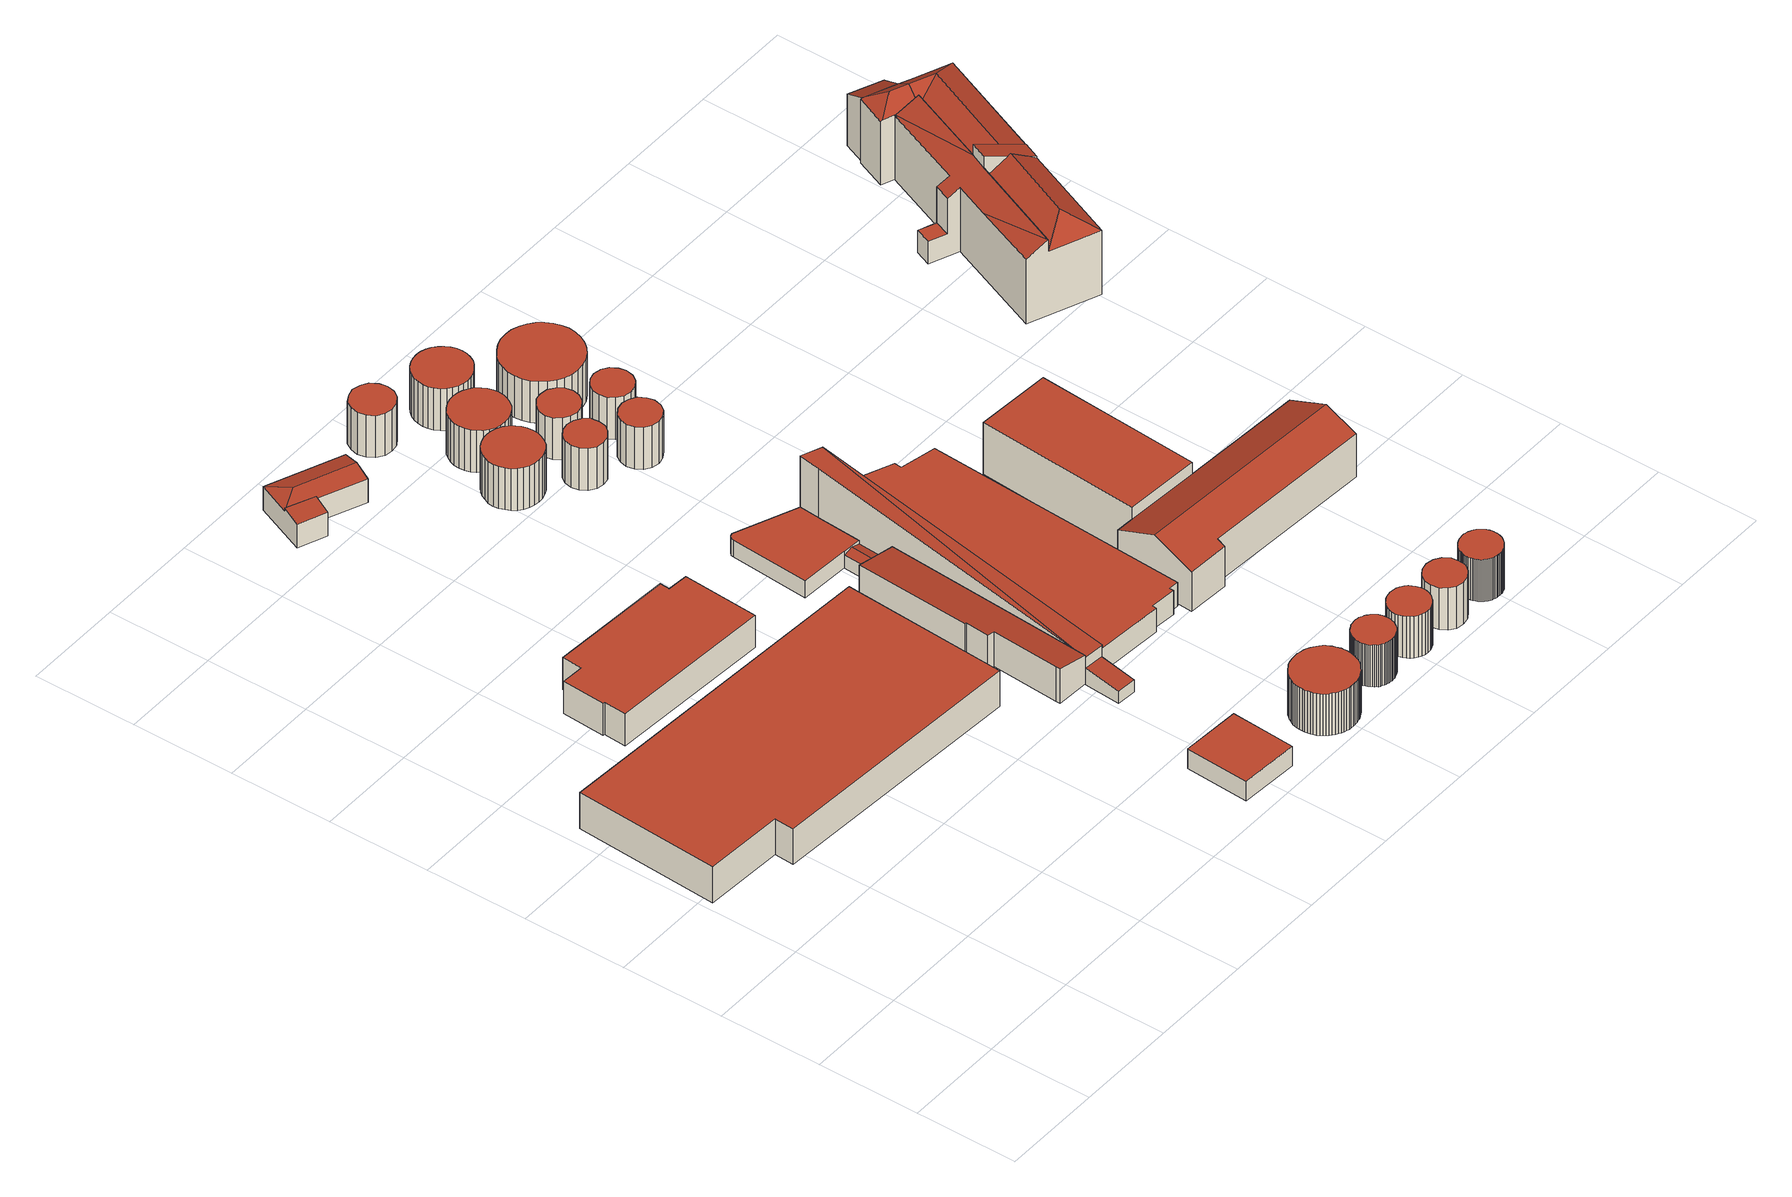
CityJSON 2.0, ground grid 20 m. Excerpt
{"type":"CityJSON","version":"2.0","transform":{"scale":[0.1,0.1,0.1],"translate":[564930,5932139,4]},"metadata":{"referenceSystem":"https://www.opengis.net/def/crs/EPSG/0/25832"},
"CityObjects":{
"building1":{"type":"Building","attributes":{"Gemeindeschluessel":"02000000","Geometrietyp2DReferenz":"3000","function":"31001_2100","roofType":"1000","measuredHeight":7.72,"storeysAboveGround":3},"geometry":[{"type":"MultiSurface","lod":"2","boundaries":[[[0,1,2,3]],[[4,5,6,7]],[[8,6,5,9,2,1]],[[4,7,10,0,3,11]],[[4,11,9,5]],[[10,7,6,8]],[[0,10,8,1]],[[11,3,2,9]]],"semantics":{"surfaces":[{"type":"WallSurface"},{"type":"RoofSurface"},{"type":"GroundSurface"}],"values":[0,0,1,2,0,0,0,0]}}]},
"building2":{"type":"Building","attributes":{"Gemeindeschluessel":"02000000","Geometrietyp2DReferenz":"3000","function":"31001_2100","roofType":"1000","measuredHeight":6.91,"storeysAboveGround":2},"geometry":[{"type":"MultiSurface","lod":"2","boundaries":[[[12,13,14,15]],[[16,17,18,19]],[[19,18,13,12]],[[20,21,22,23]],[[23,22,24,25]],[[25,24,26,27]],[[28,26,24,22,21,29,14,13,18,17]],[[30,16,19,12,15,31,20,23,25,27]],[[30,27,26,28]],[[20,31,29,21]],[[16,30,28,17]],[[31,15,14,29]]],"semantics":{"surfaces":[{"type":"WallSurface"},{"type":"RoofSurface"},{"type":"GroundSurface"}],"values":[0,0,0,0,0,0,1,2,0,0,0,0]}}]},
"building3":{"type":"Building","attributes":{"Gemeindeschluessel":"02000000","Geometrietyp2DReferenz":"3000","function":"31001_2100","roofType":"1000","measuredHeight":4.25,"storeysAboveGround":1},"geometry":[{"type":"MultiSurface","lod":"2","boundaries":[[[32,33,34,35]],[[36,37,38,39]],[[36,35,34,37]],[[37,34,33,38]],[[38,33,32,39]],[[39,32,35,36]]],"semantics":{"surfaces":[{"type":"RoofSurface"},{"type":"GroundSurface"},{"type":"WallSurface"}],"values":[0,1,2,2,2,2]}}]},
"building4":{"type":"Building","attributes":{"Gemeindeschluessel":"02000000","Geometrietyp2DReferenz":"3000","function":"31001_2100","roofType":"3100","measuredHeight":6.05,"storeysAboveGround":2},"geometry":[{"type":"MultiSurface","lod":"2","boundaries":[[[40,41,42,43]],[[44,45,46]],[[46,42,41,47]],[[48,40,43,49]],[[50,51,48,49,52,53]],[[52,49,43,42,46,45]],[[50,53,54,55,56]],[[54,53,52,45]],[[57,51,50,56]],[[48,51,57,47,41,40]],[[55,54,45,44]],[[55,44,46,47,57,56]]],"semantics":{"surfaces":[{"type":"RoofSurface"},{"type":"WallSurface"},{"type":"GroundSurface"}],"values":[0,0,1,1,2,1,1,1,1,1,0,0]}}]},
"building5":{"type":"Building","attributes":{"Gemeindeschluessel":"02000000","Geometrietyp2DReferenz":"3000","function":"31001_2100","roofType":"2100","measuredHeight":7.81,"storeysAboveGround":1},"geometry":[{"type":"MultiSurface","lod":"2","boundaries":[[[58,59,60,61]],[[61,60,62,63]],[[64,65,66,67]],[[67,66,68,69]],[[69,68,70,71]],[[71,70,72,73]],[[73,72,74,75]],[[75,74,76,77]],[[77,76,59,58]],[[65,64,78,79]],[[79,78,63,62]],[[63,78,64,67,69,71,73,75,77,58,61]],[[79,62,60,59,76,74,72,70,68,66,65]]],"semantics":{"surfaces":[{"type":"WallSurface"},{"type":"GroundSurface"},{"type":"RoofSurface"}],"values":[0,0,0,0,0,0,0,0,0,0,0,1,2]}}]},
"building6":{"type":"Building","attributes":{"Gemeindeschluessel":"02000000","Geometrietyp2DReferenz":"3000","function":"51003_1205","roofType":"1000","measuredHeight":9},"geometry":[{"type":"MultiSurface","lod":"2","boundaries":[[[80,81,82,83,84,85,86,87,88,89,90,91,92,93,94,95,96,97,98,99,100,101,102,103,104,105,106,107,108,109,110,111,112,113,114,115,116,117,118,119,120,121,122,123,124,125,126,127,128,129,130,131,132,133,134,135,136,137,138,139,140,141,142,143,144,145,146,147,148,149,150,151]],[[152,153,154,155,156,157,158,159,160,161,162,163,164,165,166,167,168,169,170,171,172,173,174,175,176,177,178,179,180,181,182,183,184,185,186,187,188,189,190,191,192,193,194,195,196,197,198,199,200,201,202,203,204,205,206,207,208,209,210,211,212,213,214,215,216,217,218,219,220,221,222,223]],[[223,222,81,80]],[[222,221,82,81]],[[221,220,83,82]],[[220,219,84,83]],[[219,218,85,84]],[[218,217,86,85]],[[217,216,87,86]],[[216,215,88,87]],[[215,214,89,88]],[[214,213,90,89]],[[213,212,91,90]],[[212,211,92,91]],[[211,210,93,92]],[[210,209,94,93]],[[209,208,95,94]],[[208,207,96,95]],[[207,206,97,96]],[[206,205,98,97]],[[205,204,99,98]],[[204,203,100,99]],[[203,202,101,100]],[[202,201,102,101]],[[201,200,103,102]],[[200,199,104,103]],[[199,198,105,104]],[[198,197,106,105]],[[197,196,107,106]],[[196,195,108,107]],[[195,194,109,108]],[[194,193,110,109]],[[193,192,111,110]],[[192,191,112,111]],[[191,190,113,112]],[[190,189,114,113]],[[189,188,115,114]],[[188,187,116,115]],[[187,186,117,116]],[[186,185,118,117]],[[185,184,119,118]],[[184,183,120,119]],[[183,182,121,120]],[[182,181,122,121]],[[181,180,123,122]],[[180,179,124,123]],[[179,178,125,124]],[[178,177,126,125]],[[177,176,127,126]],[[176,175,128,127]],[[175,174,129,128]],[[174,173,130,129]],[[173,172,131,130]],[[172,171,132,131]],[[171,170,133,132]],[[170,169,134,133]],[[169,168,135,134]],[[168,167,136,135]],[[167,166,137,136]],[[166,165,138,137]],[[165,164,139,138]],[[164,163,140,139]],[[163,162,141,140]],[[162,161,142,141]],[[161,160,143,142]],[[160,159,144,143]],[[159,158,145,144]],[[158,157,146,145]],[[157,156,147,146]],[[156,155,148,147]],[[155,154,149,148]],[[154,153,150,149]],[[153,152,151,150]],[[152,223,80,151]]],"semantics":{"surfaces":[{"type":"GroundSurface"},{"type":"RoofSurface"},{"type":"WallSurface"}],"values":[0,1,2,2,2,2,2,2,2,2,2,2,2,2,2,2,2,2,2,2,2,2,2,2,2,2,2,2,2,2,2,2,2,2,2,2,2,2,2,2,2,2,2,2,2,2,2,2,2,2,2,2,2,2,2,2,2,2,2,2,2,2,2,2,2,2,2,2,2,2,2,2,2,2]}}]},
"building7":{"type":"Building","attributes":{"Gemeindeschluessel":"02000000","Geometrietyp2DReferenz":"3000","function":"31001_2100","roofType":"1000","measuredHeight":3.58,"storeysAboveGround":1},"geometry":[{"type":"MultiSurface","lod":"2","boundaries":[[[224,225,226,227]],[[228,229,225,224]],[[230,231,232,233]],[[233,232,234,235]],[[235,234,236,237]],[[237,236,238,239]],[[239,238,240,241]],[[242,243,244,245]],[[246,247,248,230,233,235,237,239,241,242,245]],[[249,226,225,229,250]],[[246,245,244,250,229,228]],[[247,246,228,224,227]],[[248,247,227,226,249,251]],[[231,230,248,251]],[[243,242,241,240]],[[243,240,238,236,234,232,231,251,249,250,244]]],"semantics":{"surfaces":[{"type":"RoofSurface"},{"type":"WallSurface"},{"type":"GroundSurface"}],"values":[0,0,1,1,1,1,1,1,2,1,1,1,1,1,1,0]}}]},
"building8":{"type":"Building","attributes":{"Gemeindeschluessel":"02000000","Geometrietyp2DReferenz":"3000","function":"51003_1205","roofType":"1000","measuredHeight":9},"geometry":[{"type":"MultiSurface","lod":"2","boundaries":[[[252,253,254,255,256,257,258,259,260,261,262,263,264,265,266,267,268,269,270,271,272,273,274,275,276,277,278,279,280,281,282,283]],[[284,285,286,287,288,289,290,291,292,293,294,295,296,297,298,299,300,301,302,303,304,305,306,307,308,309,310,311,312,313,314,315]],[[315,314,253,252]],[[314,313,254,253]],[[313,312,255,254]],[[312,311,256,255]],[[311,310,257,256]],[[310,309,258,257]],[[309,308,259,258]],[[308,307,260,259]],[[307,306,261,260]],[[306,305,262,261]],[[305,304,263,262]],[[304,303,264,263]],[[303,302,265,264]],[[302,301,266,265]],[[301,300,267,266]],[[300,299,268,267]],[[299,298,269,268]],[[298,297,270,269]],[[297,296,271,270]],[[296,295,272,271]],[[295,294,273,272]],[[294,293,274,273]],[[293,292,275,274]],[[292,291,276,275]],[[291,290,277,276]],[[290,289,278,277]],[[289,288,279,278]],[[288,287,280,279]],[[287,286,281,280]],[[286,285,282,281]],[[285,284,283,282]],[[284,315,252,283]]],"semantics":{"surfaces":[{"type":"GroundSurface"},{"type":"RoofSurface"},{"type":"WallSurface"}],"values":[0,1,2,2,2,2,2,2,2,2,2,2,2,2,2,2,2,2,2,2,2,2,2,2,2,2,2,2,2,2,2,2,2,2]}}]},
"building9":{"type":"Building","attributes":{"Gemeindeschluessel":"02000000","Geometrietyp2DReferenz":"3000","function":"51003_1205","roofType":"1000","measuredHeight":9},"geometry":[{"type":"MultiSurface","lod":"2","boundaries":[[[316,317,318,319,320,321,322,323,324,325,326,327,328,329,330,331]],[[332,333,334,335,336,337,338,339,340,341,342,343,344,345,346,347]],[[347,346,317,316]],[[346,345,318,317]],[[345,344,319,318]],[[344,343,320,319]],[[343,342,321,320]],[[342,341,322,321]],[[341,340,323,322]],[[340,339,324,323]],[[339,338,325,324]],[[338,337,326,325]],[[337,336,327,326]],[[336,335,328,327]],[[335,334,329,328]],[[334,333,330,329]],[[333,332,331,330]],[[332,347,316,331]]],"semantics":{"surfaces":[{"type":"GroundSurface"},{"type":"RoofSurface"},{"type":"WallSurface"}],"values":[0,1,2,2,2,2,2,2,2,2,2,2,2,2,2,2,2,2]}}]},
"building10":{"type":"Building","attributes":{"Gemeindeschluessel":"02000000","Geometrietyp2DReferenz":"3000","function":"31001_2100","roofType":"1000","measuredHeight":14.63,"storeysAboveGround":4},"geometry":[{"type":"MultiSurface","lod":"2","boundaries":[[[348,349,350,351]],[[352,353,354,355,356,357,358,359]],[[356,355,360,361]],[[362,363,364,365,366,367,368,369,370,371]],[[372,348,351,373]],[[374,358,357,375]],[[370,355,354,371]],[[349,352,359,350]],[[245,361,360,242]],[[376,369,368,377]],[[377,368,367,378]],[[378,367,366,379]],[[379,366,365,380]],[[380,365,364,381]],[[381,364,363,382]],[[382,363,362,383]],[[384,372,373,374,375,245,242,376,377,378,379,380,381,382,383]],[[245,375,357,356,361]],[[376,242,360,355,370,369]],[[384,383,362,371,354,353]],[[372,384,353,352,349,348]],[[374,373,351,350,359,358]]],"semantics":{"surfaces":[{"type":"RoofSurface"},{"type":"WallSurface"},{"type":"GroundSurface"}],"values":[0,0,0,0,1,1,1,1,1,1,1,1,1,1,1,1,2,1,1,1,1,1]}}]},
"building11":{"type":"Building","attributes":{"Gemeindeschluessel":"02000000","Geometrietyp2DReferenz":"3000","function":"51003_1205","roofType":"1000","measuredHeight":9},"geometry":[{"type":"MultiSurface","lod":"2","boundaries":[[[385,386,387,388,389,390,391,392,393,394,395,396,397,398,399,400,401,402,403,404,405,406,407,408,409,410,411,412,413,414,415,416,417,418,419,420,421,422,423,424,425,426,427,428,429,430,431,432,433,434,435,436,437,438,439,440,441,442,443,444,445,446,447,448,449,450,451,452,453,454,455,456]],[[457,458,459,460,461,462,463,464,465,466,467,468,469,470,471,472,473,474,475,476,477,478,479,480,481,482,483,484,485,486,487,488,489,490,491,492,493,494,495,496,497,498,499,500,501,502,503,504,505,506,507,508,509,510,511,512,513,514,515,516,517,518,519,520,521,522,523,524,525,526,527,528]],[[528,527,386,385]],[[527,526,387,386]],[[526,525,388,387]],[[525,524,389,388]],[[524,523,390,389]],[[523,522,391,390]],[[522,521,392,391]],[[521,520,393,392]],[[520,519,394,393]],[[519,518,395,394]],[[518,517,396,395]],[[517,516,397,396]],[[516,515,398,397]],[[515,514,399,398]],[[514,513,400,399]],[[513,512,401,400]],[[512,511,402,401]],[[511,510,403,402]],[[510,509,404,403]],[[509,508,405,404]],[[508,507,406,405]],[[507,506,407,406]],[[506,505,408,407]],[[505,504,409,408]],[[504,503,410,409]],[[503,502,411,410]],[[502,501,412,411]],[[501,500,413,412]],[[500,499,414,413]],[[499,498,415,414]],[[498,497,416,415]],[[497,496,417,416]],[[496,495,418,417]],[[495,494,419,418]],[[494,493,420,419]],[[493,492,421,420]],[[492,491,422,421]],[[491,490,423,422]],[[490,489,424,423]],[[489,488,425,424]],[[488,487,426,425]],[[487,486,427,426]],[[486,485,428,427]],[[485,484,429,428]],[[484,483,430,429]],[[483,482,431,430]],[[482,481,432,431]],[[481,480,433,432]],[[480,479,434,433]],[[479,478,435,434]],[[478,477,436,435]],[[477,476,437,436]],[[476,475,438,437]],[[475,474,439,438]],[[474,473,440,439]],[[473,472,441,440]],[[472,471,442,441]],[[471,470,443,442]],[[470,469,444,443]],[[469,468,445,444]],[[468,467,446,445]],[[467,466,447,446]],[[466,465,448,447]],[[465,464,449,448]],[[464,463,450,449]],[[463,462,451,450]],[[462,461,452,451]],[[461,460,453,452]],[[460,459,454,453]],[[459,458,455,454]],[[458,457,456,455]],[[457,528,385,456]]],"semantics":{"surfaces":[{"type":"GroundSurface"},{"type":"RoofSurface"},{"type":"WallSurface"}],"values":[0,1,2,2,2,2,2,2,2,2,2,2,2,2,2,2,2,2,2,2,2,2,2,2,2,2,2,2,2,2,2,2,2,2,2,2,2,2,2,2,2,2,2,2,2,2,2,2,2,2,2,2,2,2,2,2,2,2,2,2,2,2,2,2,2,2,2,2,2,2,2,2,2,2]}}]},
"building12":{"type":"Building","attributes":{"Gemeindeschluessel":"02000000","Geometrietyp2DReferenz":"3000","function":"51003_1205","roofType":"1000","measuredHeight":9},"geometry":[{"type":"MultiSurface","lod":"2","boundaries":[[[529,530,531,532,533,534,535,536,537,538,539,540,541,542,543,544,545,546,547,548,549,550,551,552,553,554,555,556,557,558,559,560]],[[561,562,563,564,565,566,567,568,569,570,571,572,573,574,575,576,577,578,579,580,581,582,583,584,585,586,587,588,589,590,591,592]],[[592,591,530,529]],[[591,590,531,530]],[[590,589,532,531]],[[589,588,533,532]],[[588,587,534,533]],[[587,586,535,534]],[[586,585,536,535]],[[585,584,537,536]],[[584,583,538,537]],[[583,582,539,538]],[[582,581,540,539]],[[581,580,541,540]],[[580,579,542,541]],[[579,578,543,542]],[[578,577,544,543]],[[577,576,545,544]],[[576,575,546,545]],[[575,574,547,546]],[[574,573,548,547]],[[573,572,549,548]],[[572,571,550,549]],[[571,570,551,550]],[[570,569,552,551]],[[569,568,553,552]],[[568,567,554,553]],[[567,566,555,554]],[[566,565,556,555]],[[565,564,557,556]],[[564,563,558,557]],[[563,562,559,558]],[[562,561,560,559]],[[561,592,529,560]]],"semantics":{"surfaces":[{"type":"GroundSurface"},{"type":"RoofSurface"},{"type":"WallSurface"}],"values":[0,1,2,2,2,2,2,2,2,2,2,2,2,2,2,2,2,2,2,2,2,2,2,2,2,2,2,2,2,2,2,2,2,2]}}]},
"building13":{"type":"Building","attributes":{"Gemeindeschluessel":"02000000","Geometrietyp2DReferenz":"3000","function":"51003_1205","roofType":"1000","measuredHeight":9},"geometry":[{"type":"MultiSurface","lod":"2","boundaries":[[[593,594,595,596,597,598,599,600,601,602,603,604,605,606,607,608]],[[609,610,611,612,613,614,615,616,617,618,619,620,621,622,623,624]],[[624,623,594,593]],[[623,622,595,594]],[[622,621,596,595]],[[621,620,597,596]],[[620,619,598,597]],[[619,618,599,598]],[[618,617,600,599]],[[617,616,601,600]],[[616,615,602,601]],[[615,614,603,602]],[[614,613,604,603]],[[613,612,605,604]],[[612,611,606,605]],[[611,610,607,606]],[[610,609,608,607]],[[609,624,593,608]]],"semantics":{"surfaces":[{"type":"GroundSurface"},{"type":"RoofSurface"},{"type":"WallSurface"}],"values":[0,1,2,2,2,2,2,2,2,2,2,2,2,2,2,2,2,2]}}]},
"building14":{"type":"Building","attributes":{"Gemeindeschluessel":"02000000","Geometrietyp2DReferenz":"3000","function":"51003_1205","roofType":"1000","measuredHeight":9},"geometry":[{"type":"MultiSurface","lod":"2","boundaries":[[[625,626,627,628,629,630,631,632,633,634,635,636,637,638,639,640]],[[641,642,643,644,645,646,647,648,649,650,651,652,653,654,655,656]],[[656,655,626,625]],[[655,654,627,626]],[[654,653,628,627]],[[653,652,629,628]],[[652,651,630,629]],[[651,650,631,630]],[[650,649,632,631]],[[649,648,633,632]],[[648,647,634,633]],[[647,646,635,634]],[[646,645,636,635]],[[645,644,637,636]],[[644,643,638,637]],[[643,642,639,638]],[[642,641,640,639]],[[641,656,625,640]]],"semantics":{"surfaces":[{"type":"GroundSurface"},{"type":"RoofSurface"},{"type":"WallSurface"}],"values":[0,1,2,2,2,2,2,2,2,2,2,2,2,2,2,2,2,2]}}]},
"building15":{"type":"Building","attributes":{"Gemeindeschluessel":"02000000","Geometrietyp2DReferenz":"3000","function":"51003_1205","roofType":"1000","measuredHeight":9},"geometry":[{"type":"MultiSurface","lod":"2","boundaries":[[[657,658,659,660,661,662,663,664,665,666,667,668,669,670,671,672,673,674,675,676,677,678,679,680,681,682,683,684,685,686,687,688]],[[689,690,691,692,693,694,695,696,697,698,699,700,701,702,703,704,705,706,707,708,709,710,711,712,713,714,715,716,717,718,719,720]],[[720,719,658,657]],[[719,718,659,658]],[[718,717,660,659]],[[717,716,661,660]],[[716,715,662,661]],[[715,714,663,662]],[[714,713,664,663]],[[713,712,665,664]],[[712,711,666,665]],[[711,710,667,666]],[[710,709,668,667]],[[709,708,669,668]],[[708,707,670,669]],[[707,706,671,670]],[[706,705,672,671]],[[705,704,673,672]],[[704,703,674,673]],[[703,702,675,674]],[[702,701,676,675]],[[701,700,677,676]],[[700,699,678,677]],[[699,698,679,678]],[[698,697,680,679]],[[697,696,681,680]],[[696,695,682,681]],[[695,694,683,682]],[[694,693,684,683]],[[693,692,685,684]],[[692,691,686,685]],[[691,690,687,686]],[[690,689,688,687]],[[689,720,657,688]]],"semantics":{"surfaces":[{"type":"GroundSurface"},{"type":"RoofSurface"},{"type":"WallSurface"}],"values":[0,1,2,2,2,2,2,2,2,2,2,2,2,2,2,2,2,2,2,2,2,2,2,2,2,2,2,2,2,2,2,2,2,2]}}]},
"building16":{"type":"Building","attributes":{"Gemeindeschluessel":"02000000","Geometrietyp2DReferenz":"3000","function":"51003_1205","roofType":"1000","measuredHeight":9},"geometry":[{"type":"MultiSurface","lod":"2","boundaries":[[[721,722,723,724,725,726,727,728,729,730,731,732,733,734,735,736]],[[737,738,739,740,741,742,743,744,745,746,747,748,749,750,751,752]],[[752,751,722,721]],[[751,750,723,722]],[[750,749,724,723]],[[749,748,725,724]],[[748,747,726,725]],[[747,746,727,726]],[[746,745,728,727]],[[745,744,729,728]],[[744,743,730,729]],[[743,742,731,730]],[[742,741,732,731]],[[741,740,733,732]],[[740,739,734,733]],[[739,738,735,734]],[[738,737,736,735]],[[737,752,721,736]]],"semantics":{"surfaces":[{"type":"GroundSurface"},{"type":"RoofSurface"},{"type":"WallSurface"}],"values":[0,1,2,2,2,2,2,2,2,2,2,2,2,2,2,2,2,2]}}]},
"building17":{"type":"Building","attributes":{"Gemeindeschluessel":"02000000","Geometrietyp2DReferenz":"3000","function":"51003_1205","roofType":"1000","measuredHeight":9},"geometry":[{"type":"MultiSurface","lod":"2","boundaries":[[[753,754,755,756,757,758,759,760,761,762,763,764,765,766,767,768,769,770,771,772,773,774,775,776,777,778,779,780,781,782,783,784,785,786,787,788]],[[789,790,791,792,793,794,795,796,797,798,799,800,801,802,803,804,805,806,807,808,809,810,811,812,813,814,815,816,817,818,819,820,821,822,823,824]],[[824,823,754,753]],[[823,822,755,754]],[[822,821,756,755]],[[821,820,757,756]],[[820,819,758,757]],[[819,818,759,758]],[[818,817,760,759]],[[817,816,761,760]],[[816,815,762,761]],[[815,814,763,762]],[[814,813,764,763]],[[813,812,765,764]],[[812,811,766,765]],[[811,810,767,766]],[[810,809,768,767]],[[809,808,769,768]],[[808,807,770,769]],[[807,806,771,770]],[[806,805,772,771]],[[805,804,773,772]],[[804,803,774,773]],[[803,802,775,774]],[[802,801,776,775]],[[801,800,777,776]],[[800,799,778,777]],[[799,798,779,778]],[[798,797,780,779]],[[797,796,781,780]],[[796,795,782,781]],[[795,794,783,782]],[[794,793,784,783]],[[793,792,785,784]],[[792,791,786,785]],[[791,790,787,786]],[[790,789,788,787]],[[789,824,753,788]]],"semantics":{"surfaces":[{"type":"GroundSurface"},{"type":"RoofSurface"},{"type":"WallSurface"}],"values":[0,1,2,2,2,2,2,2,2,2,2,2,2,2,2,2,2,2,2,2,2,2,2,2,2,2,2,2,2,2,2,2,2,2,2,2,2,2]}}]},
"building18":{"type":"Building","attributes":{"Gemeindeschluessel":"02000000","Geometrietyp2DReferenz":"3000","function":"51003_1205","roofType":"1000","measuredHeight":9},"geometry":[{"type":"MultiSurface","lod":"2","boundaries":[[[825,826,827,828,829,830,831,832,833,834,835,836,837,838,839,840]],[[841,842,843,844,845,846,847,848,849,850,851,852,853,854,855,856]],[[856,855,826,825]],[[855,854,827,826]],[[854,853,828,827]],[[853,852,829,828]],[[852,851,830,829]],[[851,850,831,830]],[[850,849,832,831]],[[849,848,833,832]],[[848,847,834,833]],[[847,846,835,834]],[[846,845,836,835]],[[845,844,837,836]],[[844,843,838,837]],[[843,842,839,838]],[[842,841,840,839]],[[841,856,825,840]]],"semantics":{"surfaces":[{"type":"GroundSurface"},{"type":"RoofSurface"},{"type":"WallSurface"}],"values":[0,1,2,2,2,2,2,2,2,2,2,2,2,2,2,2,2,2]}}]},
"building19":{"type":"Building","attributes":{"Gemeindeschluessel":"02000000","Geometrietyp2DReferenz":"3000","function":"51003_1205","roofType":"1000","measuredHeight":9},"geometry":[{"type":"MultiSurface","lod":"2","boundaries":[[[857,858,859,860,861,862,863,864,865,866,867,868,869,870,871,872,873,874,875,876,877,878,879,880,881,882,883,884,885,886,887,888]],[[889,890,891,892,893,894,895,896,897,898,899,900,901,902,903,904,905,906,907,908,909,910,911,912,913,914,915,916,917,918,919,920]],[[920,919,858,857]],[[919,918,859,858]],[[918,917,860,859]],[[917,916,861,860]],[[916,915,862,861]],[[915,914,863,862]],[[914,913,864,863]],[[913,912,865,864]],[[912,911,866,865]],[[911,910,867,866]],[[910,909,868,867]],[[909,908,869,868]],[[908,907,870,869]],[[907,906,871,870]],[[906,905,872,871]],[[905,904,873,872]],[[904,903,874,873]],[[903,902,875,874]],[[902,901,876,875]],[[901,900,877,876]],[[900,899,878,877]],[[899,898,879,878]],[[898,897,880,879]],[[897,896,881,880]],[[896,895,882,881]],[[895,894,883,882]],[[894,893,884,883]],[[893,892,885,884]],[[892,891,886,885]],[[891,890,887,886]],[[890,889,888,887]],[[889,920,857,888]]],"semantics":{"surfaces":[{"type":"GroundSurface"},{"type":"RoofSurface"},{"type":"WallSurface"}],"values":[0,1,2,2,2,2,2,2,2,2,2,2,2,2,2,2,2,2,2,2,2,2,2,2,2,2,2,2,2,2,2,2,2,2]}}]},
"building20":{"type":"Building","attributes":{"Gemeindeschluessel":"02000000","Geometrietyp2DReferenz":"3000","function":"51003_1205","roofType":"1000","measuredHeight":9},"geometry":[{"type":"MultiSurface","lod":"2","boundaries":[[[921,922,923,924,925,926,927,928,929,930,931,932,933,934,935,936]],[[937,938,939,940,941,942,943,944,945,946,947,948,949,950,951,952]],[[952,951,922,921]],[[951,950,923,922]],[[950,949,924,923]],[[949,948,925,924]],[[948,947,926,925]],[[947,946,927,926]],[[946,945,928,927]],[[945,944,929,928]],[[944,943,930,929]],[[943,942,931,930]],[[942,941,932,931]],[[941,940,933,932]],[[940,939,934,933]],[[939,938,935,934]],[[938,937,936,935]],[[937,952,921,936]]],"semantics":{"surfaces":[{"type":"GroundSurface"},{"type":"RoofSurface"},{"type":"WallSurface"}],"values":[0,1,2,2,2,2,2,2,2,2,2,2,2,2,2,2,2,2]}}]},
"building21":{"type":"Building","attributes":{"Gemeindeschluessel":"02000000","Geometrietyp2DReferenz":"3000","function":"51003_1205","roofType":"1000","measuredHeight":9},"geometry":[{"type":"MultiSurface","lod":"2","boundaries":[[[953,954,955,956,957,958,959,960,961,962,963,964,965,966,967,968,969,970,971,972,973,974,975,976,977,978,979,980,981,982,983,984,985,986,987,988,989,990,991,992,993,994,995,996,997,998,999,1000,1001,1002,1003,1004,1005,1006,1007,1008,1009,1010,1011,1012,1013,1014,1015,1016,1017,1018,1019,1020,1021,1022,1023,1024]],[[1025,1026,1027,1028,1029,1030,1031,1032,1033,1034,1035,1036,1037,1038,1039,1040,1041,1042,1043,1044,1045,1046,1047,1048,1049,1050,1051,1052,1053,1054,1055,1056,1057,1058,1059,1060,1061,1062,1063,1064,1065,1066,1067,1068,1069,1070,1071,1072,1073,1074,1075,1076,1077,1078,1079,1080,1081,1082,1083,1084,1085,1086,1087,1088,1089,1090,1091,1092,1093,1094,1095,1096]],[[1096,1095,954,953]],[[1095,1094,955,954]],[[1094,1093,956,955]],[[1093,1092,957,956]],[[1092,1091,958,957]],[[1091,1090,959,958]],[[1090,1089,960,959]],[[1089,1088,961,960]],[[1088,1087,962,961]],[[1087,1086,963,962]],[[1086,1085,964,963]],[[1085,1084,965,964]],[[1084,1083,966,965]],[[1083,1082,967,966]],[[1082,1081,968,967]],[[1081,1080,969,968]],[[1080,1079,970,969]],[[1079,1078,971,970]],[[1078,1077,972,971]],[[1077,1076,973,972]],[[1076,1075,974,973]],[[1075,1074,975,974]],[[1074,1073,976,975]],[[1073,1072,977,976]],[[1072,1071,978,977]],[[1071,1070,979,978]],[[1070,1069,980,979]],[[1069,1068,981,980]],[[1068,1067,982,981]],[[1067,1066,983,982]],[[1066,1065,984,983]],[[1065,1064,985,984]],[[1064,1063,986,985]],[[1063,1062,987,986]],[[1062,1061,988,987]],[[1061,1060,989,988]],[[1060,1059,990,989]],[[1059,1058,991,990]],[[1058,1057,992,991]],[[1057,1056,993,992]],[[1056,1055,994,993]],[[1055,1054,995,994]],[[1054,1053,996,995]],[[1053,1052,997,996]],[[1052,1051,998,997]],[[1051,1050,999,998]],[[1050,1049,1000,999]],[[1049,1048,1001,1000]],[[1048,1047,1002,1001]],[[1047,1046,1003,1002]],[[1046,1045,1004,1003]],[[1045,1044,1005,1004]],[[1044,1043,1006,1005]],[[1043,1042,1007,1006]],[[1042,1041,1008,1007]],[[1041,1040,1009,1008]],[[1040,1039,1010,1009]],[[1039,1038,1011,1010]],[[1038,1037,1012,1011]],[[1037,1036,1013,1012]],[[1036,1035,1014,1013]],[[1035,1034,1015,1014]],[[1034,1033,1016,1015]],[[1033,1032,1017,1016]],[[1032,1031,1018,1017]],[[1031,1030,1019,1018]],[[1030,1029,1020,1019]],[[1029,1028,1021,1020]],[[1028,1027,1022,1021]],[[1027,1026,1023,1022]],[[1026,1025,1024,1023]],[[1025,1096,953,1024]]],"semantics":{"surfaces":[{"type":"GroundSurface"},{"type":"RoofSurface"},{"type":"WallSurface"}],"values":[0,1,2,2,2,2,2,2,2,2,2,2,2,2,2,2,2,2,2,2,2,2,2,2,2,2,2,2,2,2,2,2,2,2,2,2,2,2,2,2,2,2,2,2,2,2,2,2,2,2,2,2,2,2,2,2,2,2,2,2,2,2,2,2,2,2,2,2,2,2,2,2,2,2]}}]},
"building22":{"type":"Building","attributes":{"Gemeindeschluessel":"02000000","Geometrietyp2DReferenz":"3000","function":"31001_2100","roofType":"3100","measuredHeight":12.11,"storeysAboveGround":3},"geometry":[{"type":"MultiSurface","lod":"2","boundaries":[[[1097,1098,1099,1100]],[[1101,1102,1103,1104]],[[1105,1100,1099,1106]],[[1106,1099,1098,1107]],[[1108,1097,1100,1109]],[[1103,1102,1110,1111,1112,1113]],[[1108,1109,1114,1112,1111,1115]],[[1116,1101,1104,1117,1118,1105,1106,1107,1119,1120]],[[1118,1117,1113,1112,1114]],[[1101,1116,1110,1102]],[[1120,1119,1108,1115]],[[1116,1120,1115,1111,1110]],[[1105,1118,1114,1109,1100]],[[1119,1107,1098,1097,1108]],[[1117,1104,1103,1113]]],"semantics":{"surfaces":[{"type":"RoofSurface"},{"type":"WallSurface"},{"type":"GroundSurface"}],"values":[0,1,1,1,1,0,0,2,1,1,1,1,1,1,1]}}]},
"building23":{"type":"Building","attributes":{"Gemeindeschluessel":"02000000","Geometrietyp2DReferenz":"3000","function":"31001_2100","roofType":"3100","measuredHeight":18.51,"storeysAboveGround":3},"geometry":[{"type":"MultiSurface","lod":"2","boundaries":[[[1121,1122,1123]],[[1124,1125,1126,1127,1128]],[[1129,1124,1128]],[[1129,1130,1131,1125,1124]],[[1131,1132,1133,1134,1135,1126]],[[1136,1137,1138]],[[1139,1137,1140,1141,1142,1143]],[[1137,1144,1145]],[[1142,1141,1146,1147,1148,1149]],[[1150,1151,1152,1153,1148]],[[1154,1141,1140]],[[1154,1155,1156,1146,1141]],[[1157,1158,1159,1160]],[[1127,1161,1121,1128]],[[1162,1163,1164,1165]],[[1161,1135,1134,1138]],[[1130,1132,1131]],[[1126,1135,1161,1127]],[[1137,1136,1140]],[[1140,1136,1138,1166]],[[1137,1139,1144]],[[1148,1147,1150]],[[1167,1153,1152,1168]],[[1168,1152,1151,1169]],[[1170,1171,1172,1173]],[[1174,1129,1128,1121,1123,1175]],[[1145,1144,1139,1176,1177,1178]],[[1179,1155,1180,1133,1132,1130,1129,1174]],[[1181,1157,1160,1177,1176,1170,1173,1182,1167,1168,1169,1183,1184,1179,1174,1175]],[[1122,1121,1161,1138,1137,1145,1178,1164,1163,1185]],[[1122,1185,1181,1175,1123]],[[1165,1164,1178,1177,1160,1159]],[[1158,1157,1181,1185,1163,1162]],[[1171,1170,1176,1139,1143]],[[1179,1184,1156,1155]],[[1184,1183,1146,1156]],[[1183,1169,1151,1150,1147,1146]],[[1167,1182,1149,1148,1153]],[[1149,1182,1173,1172]],[[1134,1133,1180,1186,1166,1138]],[[1131,1126,1125]],[[1186,1180,1155,1154]],[[1149,1172,1171,1143,1142]],[[1186,1154,1140,1166]],[[1158,1162,1165,1159]]],"semantics":{"surfaces":[{"type":"RoofSurface"},{"type":"WallSurface"},{"type":"GroundSurface"}],"values":[0,0,0,0,0,0,0,0,0,0,0,0,1,1,1,1,1,1,1,1,1,1,1,1,1,1,1,1,2,0,1,1,1,1,1,1,1,1,1,1,1,0,0,0,0]}}]},
"building24":{"type":"Building","attributes":{"Gemeindeschluessel":"02000000","Geometrietyp2DReferenz":"3000","function":"31001_2500","roofType":"1000","measuredHeight":3,"storeysAboveGround":1},"geometry":[{"type":"MultiSurface","lod":"2","boundaries":[[[1184,1183,1169,1187]],[[1188,1189,1190,1191]],[[1191,1190,1183,1184]],[[1190,1189,1169,1183]],[[1189,1188,1187,1169]],[[1188,1191,1184,1187]]],"semantics":{"surfaces":[{"type":"GroundSurface"},{"type":"RoofSurface"},{"type":"WallSurface"}],"values":[0,1,2,2,2,2]}}]}
},
"vertices":[
[3,571,17],[3,571,94],[20,855,94],[20,855,17],[674,493,17],[674,493,94],[158,524,94],[158,524,17],[160,562,94],[693,815,94],[160,562,17],[693,815,17],
[227,964,17],[227,964,86],[232,1049,86],[232,1049,17],[228,920,17],[228,920,86],[231,964,86],[231,964,17],[278,1086,17],[278,1086,86],[521,1070,86],[521,1070,17],[520,1051,86],[520,1051,17],[560,1048,86],[560,1048,17],[551,899,86],[276,1046,86],[551,899,17],[276,1046,17],
[839,20,65],[846,145,65],[731,152,65],[724,27,65],[724,27,23],[731,152,23],[846,145,23],[839,20,23],
[350,1620,70],[365,1655,76],[311,1678,76],[296,1642,70],[357,1697,79],[338,1743,70],[311,1678,70],[365,1655,70],[350,1620,19],[296,1642,19],[456,1618,19],[365,1656,19],[338,1743,19],[483,1684,19],[483,1684,70],[469,1651,79],[456,1618,70],[365,1656,70],
[733,562,16],[733,562,94],[736,608,94],[736,608,16],[733,608,94],[733,608,16],[794,832,16],[794,832,85],[830,830,78],[830,830,16],[804,424,78],[804,424,16],[804,416,78],[804,416,16],[741,420,90],[741,420,16],[741,428,90],[741,428,16],[749,561,90],[749,561,16],[746,834,16],[746,834,94],
[982,122,19],[987,122,19],[992,121,19],[997,120,19],[1002,119,19],[1007,117,19],[1012,114,19],[1016,111,19],[1020,108,19],[1024,105,19],[1028,101,19],[1031,97,19],[1034,92,19],[1036,88,19],[1038,83,19],[1039,78,19],[1041,73,19],[1041,68,19],[1042,62,19],[1041,57,19],[1041,52,19],[1039,47,19],[1038,42,19],[1036,37,19],[1034,32,19],[1031,28,19],[1028,24,19],[1024,20,19],[1020,17,19],[1016,13,19],[1012,11,19],[1007,8,19],[1002,6,19],[997,5,19],[992,3,19],[987,3,19],[982,3,19],[976,3,19],[971,3,19],[966,5,19],[961,6,19],[956,8,19],[952,11,19],[947,13,19],[943,17,19],[939,20,19],[936,24,19],[933,28,19],[930,32,19],[927,37,19],[925,42,19],[924,47,19],[923,52,19],[922,57,19],[922,62,19],[922,68,19],[923,73,19],[924,78,19],[925,83,19],[927,88,19],[930,92,19],[933,97,19],[936,101,19],[939,105,19],[943,108,19],[947,111,19],[952,114,19],[956,117,19],[961,119,19],[966,120,19],[971,121,19],[977,122,19],[977,122,109],[971,121,109],[966,120,109],[961,119,109],[956,117,109],[952,114,109],[947,111,109],[943,108,109],[939,105,109],[936,101,109],[933,97,109],[930,92,109],[927,88,109],[925,83,109],[924,78,109],[923,73,109],[922,68,109],[922,62,109],[922,57,109],[923,52,109],[924,47,109],[925,42,109],[927,37,109],[930,32,109],[933,28,109],[936,24,109],[939,20,109],[943,17,109],[947,13,109],[952,11,109],[956,8,109],[961,6,109],[966,5,109],[971,3,109],[976,3,109],[982,3,109],[987,3,109],[992,3,109],[997,5,109],[1002,6,109],[1007,8,109],[1012,11,109],[1016,13,109],[1020,17,109],[1024,20,109],[1028,24,109],[1031,28,109],[1034,32,109],[1036,37,109],[1038,42,109],[1039,47,109],[1041,52,109],[1041,57,109],[1042,62,109],[1041,68,109],[1041,73,109],[1039,78,109],[1038,83,109],[1036,88,109],[1034,92,109],[1031,97,109],[1028,101,109],[1024,105,109],[1020,108,109],[1016,111,109],[1012,114,109],[1007,117,109],[1002,119,109],[997,120,109],[992,121,109],[987,122,109],[982,122,109],
[811,831,49],[816,902,49],[798,903,44],[794,832,44],[830,830,44],[834,901,44],[701,910,15],[701,910,51],[711,1064,51],[711,1064,15],[712,1070,51],[712,1070,15],[717,1075,51],[717,1075,15],[723,1077,51],[723,1077,15],[730,1074,51],[730,1074,15],[843,1028,15],[843,1028,51],[840,989,51],[840,989,15],[830,830,15],[794,832,15],[798,904,15],[798,903,51],[834,901,51],[798,904,51],
[583,1458,7],[584,1469,7],[588,1479,7],[592,1488,7],[599,1496,7],[607,1503,7],[616,1508,7],[626,1511,7],[637,1512,7],[647,1511,7],[657,1508,7],[667,1503,7],[675,1496,7],[681,1488,7],[686,1479,7],[689,1469,7],[690,1458,7],[689,1448,7],[686,1438,7],[681,1428,7],[675,1420,7],[667,1414,7],[657,1409,7],[647,1406,7],[637,1405,7],[626,1406,7],[616,1409,7],[607,1414,7],[599,1420,7],[592,1428,7],[588,1438,7],[584,1448,7],[584,1448,97],[588,1438,97],[592,1428,97],[599,1420,97],[607,1414,97],[616,1409,97],[626,1406,97],[637,1405,97],[647,1406,97],[657,1409,97],[667,1414,97],[675,1420,97],[681,1428,97],[686,1438,97],[689,1448,97],[690,1458,97],[689,1469,97],[686,1479,97],[681,1488,97],[675,1496,97],[667,1503,97],[657,1508,97],[647,1511,97],[637,1512,97],[626,1511,97],[616,1508,97],[607,1503,97],[599,1496,97],[592,1488,97],[588,1479,97],[584,1469,97],[583,1458,97],
[540,1704,20],[544,1719,20],[552,1733,20],[566,1741,20],[581,1745,20],[597,1741,20],[610,1733,20],[619,1719,20],[622,1704,20],[619,1688,20],[610,1675,20],[597,1666,20],[581,1663,20],[566,1666,20],[552,1675,20],[544,1688,20],[544,1688,110],[552,1675,110],[566,1666,110],[581,1663,110],[597,1666,110],[610,1675,110],[619,1688,110],[622,1704,110],[619,1719,110],[610,1733,110],[597,1741,110],[581,1745,110],[566,1741,110],[552,1733,110],[544,1719,110],[540,1704,110],
[837,341,41],[842,412,51],[804,415,51],[799,344,41],[842,412,74],[842,413,74],[845,413,74],[883,1012,161],[805,435,77],[804,424,75],[804,416,74],[804,415,74],[843,1028,161],[840,989,156],[978,403,66],[979,411,66],[1030,407,66],[1030,415,66],[1050,414,66],[1077,931,66],[1007,946,66],[1008,960,66],[883,1012,66],[845,413,66],[837,341,15],[799,344,15],[804,416,15],[804,424,15],[1008,960,15],[1007,946,15],[1077,931,15],[1050,414,15],[1030,415,15],[1030,407,15],[979,411,15],[978,403,15],[842,413,15],
[1125,109,2],[1128,109,2],[1132,108,2],[1135,108,2],[1138,107,2],[1141,105,2],[1144,104,2],[1147,102,2],[1149,100,2],[1152,98,2],[1154,95,2],[1156,93,2],[1158,90,2],[1160,87,2],[1161,84,2],[1162,81,2],[1163,77,2],[1163,74,2],[1163,71,2],[1163,67,2],[1163,64,2],[1162,61,2],[1161,58,2],[1160,55,2],[1158,52,2],[1156,49,2],[1154,46,2],[1152,44,2],[1149,41,2],[1147,39,2],[1144,38,2],[1141,36,2],[1138,35,2],[1135,34,2],[1132,33,2],[1128,33,2],[1125,32,2],[1122,33,2],[1118,33,2],[1115,34,2],[1112,35,2],[1109,36,2],[1106,38,2],[1103,39,2],[1100,41,2],[1098,44,2],[1096,46,2],[1094,49,2],[1092,52,2],[1090,55,2],[1089,58,2],[1088,61,2],[1087,64,2],[1087,67,2],[1087,71,2],[1087,74,2],[1087,77,2],[1088,81,2],[1089,84,2],[1090,87,2],[1092,90,2],[1094,93,2],[1096,95,2],[1098,98,2],[1100,100,2],[1103,102,2],[1106,104,2],[1109,105,2],[1112,107,2],[1115,108,2],[1118,108,2],[1122,109,2],[1122,109,92],[1118,108,92],[1115,108,92],[1112,107,92],[1109,105,92],[1106,104,92],[1103,102,92],[1100,100,92],[1098,98,92],[1096,95,92],[1094,93,92],[1092,90,92],[1090,87,92],[1089,84,92],[1088,81,92],[1087,77,92],[1087,74,92],[1087,71,92],[1087,67,92],[1087,64,92],[1088,61,92],[1089,58,92],[1090,55,92],[1092,52,92],[1094,49,92],[1096,46,92],[1098,44,92],[1100,41,92],[1103,39,92],[1106,38,92],[1109,36,92],[1112,35,92],[1115,34,92],[1118,33,92],[1122,33,92],[1125,32,92],[1128,33,92],[1132,33,92],[1135,34,92],[1138,35,92],[1141,36,92],[1144,38,92],[1147,39,92],[1149,41,92],[1152,44,92],[1154,46,92],[1156,49,92],[1158,52,92],[1160,55,92],[1161,58,92],[1162,61,92],[1163,64,92],[1163,67,92],[1163,71,92],[1163,74,92],[1163,77,92],[1162,81,92],[1161,84,92],[1160,87,92],[1158,90,92],[1156,93,92],[1154,95,92],[1152,98,92],[1149,100,92],[1147,102,92],[1144,104,92],[1141,105,92],[1138,107,92],[1135,108,92],[1132,108,92],[1128,109,92],[1125,109,92],
[626,1561,6],[627,1571,6],[630,1581,6],[635,1590,6],[642,1599,6],[650,1605,6],[659,1610,6],[669,1613,6],[680,1614,6],[690,1613,6],[700,1610,6],[709,1605,6],[718,1599,6],[724,1590,6],[729,1581,6],[732,1571,6],[733,1561,6],[732,1550,6],[729,1540,6],[724,1531,6],[718,1523,6],[709,1516,6],[700,1511,6],[690,1508,6],[680,1507,6],[669,1508,6],[659,1511,6],[650,1516,6],[642,1523,6],[635,1531,6],[630,1540,6],[627,1550,6],[627,1550,96],[630,1540,96],[635,1531,96],[642,1523,96],[650,1516,96],[659,1511,96],[669,1508,96],[680,1507,96],[690,1508,96],[700,1511,96],[709,1516,96],[718,1523,96],[724,1531,96],[729,1540,96],[732,1550,96],[733,1561,96],[732,1571,96],[729,1581,96],[724,1590,96],[718,1599,96],[709,1605,96],[700,1610,96],[690,1613,96],[680,1614,96],[669,1613,96],[659,1610,96],[650,1605,96],[642,1599,96],[635,1590,96],[630,1581,96],[627,1571,96],[626,1561,96],
[697,1385,7],[700,1400,7],[708,1412,7],[720,1420,7],[735,1423,7],[749,1420,7],[761,1412,7],[770,1400,7],[772,1385,7],[770,1371,7],[761,1359,7],[749,1350,7],[735,1348,7],[720,1350,7],[708,1359,7],[700,1371,7],[700,1371,97],[708,1359,97],[720,1350,97],[735,1348,97],[749,1350,97],[761,1359,97],[770,1371,97],[772,1385,97],[770,1400,97],[761,1412,97],[749,1420,97],[735,1423,97],[720,1420,97],[708,1412,97],[700,1400,97],[697,1385,97],
[731,1465,7],[734,1480,7],[743,1492,7],[755,1501,7],[769,1503,7],[784,1501,7],[796,1492,7],[805,1480,7],[808,1465,7],[805,1451,7],[796,1438,7],[784,1430,7],[769,1427,7],[755,1430,7],[743,1438,7],[734,1451,7],[734,1451,97],[743,1438,97],[755,1430,97],[769,1427,97],[784,1430,97],[796,1438,97],[805,1451,97],[808,1465,97],[805,1480,97],[796,1492,97],[784,1501,97],[769,1503,97],[755,1501,97],[743,1492,97],[734,1480,97],[731,1465,97],
[673,1671,6],[674,1681,6],[677,1691,6],[682,1700,6],[689,1708,6],[697,1715,6],[706,1720,6],[716,1723,6],[726,1724,6],[736,1723,6],[746,1720,6],[755,1715,6],[763,1708,6],[770,1700,6],[775,1691,6],[778,1681,6],[779,1671,6],[778,1660,6],[775,1651,6],[770,1641,6],[763,1633,6],[755,1627,6],[746,1622,6],[736,1619,6],[726,1618,6],[716,1619,6],[706,1622,6],[697,1627,6],[689,1633,6],[682,1641,6],[677,1651,6],[674,1660,6],[674,1660,96],[677,1651,96],[682,1641,96],[689,1633,96],[697,1627,96],[706,1622,96],[716,1619,96],[726,1618,96],[736,1619,96],[746,1622,96],[755,1627,96],[763,1633,96],[770,1641,96],[775,1651,96],[778,1660,96],[779,1671,96],[778,1681,96],[775,1691,96],[770,1700,96],[763,1708,96],[755,1715,96],[746,1720,96],[736,1723,96],[726,1724,96],[716,1723,96],[706,1720,96],[697,1715,96],[689,1708,96],[682,1700,96],[677,1691,96],[674,1681,96],[673,1671,96],
[794,1346,6],[797,1360,6],[805,1373,6],[817,1381,6],[832,1384,6],[846,1381,6],[859,1373,6],[867,1360,6],[870,1346,6],[867,1331,6],[859,1319,6],[846,1311,6],[832,1308,6],[817,1311,6],[805,1319,6],[797,1331,6],[797,1331,96],[805,1319,96],[817,1311,96],[832,1308,96],[846,1311,96],[859,1319,96],[867,1331,96],[870,1346,96],[867,1360,96],[859,1373,96],[846,1381,96],[832,1384,96],[817,1381,96],[805,1373,96],[797,1360,96],[794,1346,96],
[1216,105,3],[1223,104,3],[1229,103,3],[1235,100,3],[1241,96,3],[1246,91,3],[1249,86,3],[1252,80,3],[1254,73,3],[1255,66,3],[1254,60,3],[1252,53,3],[1249,47,3],[1245,42,3],[1241,37,3],[1235,33,3],[1229,30,3],[1223,28,3],[1216,28,3],[1209,28,3],[1203,30,3],[1197,33,3],[1191,37,3],[1186,42,3],[1183,47,3],[1180,53,3],[1178,60,3],[1177,66,3],[1178,73,3],[1180,80,3],[1183,86,3],[1186,91,3],[1191,96,3],[1197,100,3],[1203,103,3],[1209,104,3],[1209,104,93],[1203,103,93],[1197,100,93],[1191,96,93],[1186,91,93],[1183,86,93],[1180,80,93],[1178,73,93],[1177,66,93],[1178,60,93],[1180,53,93],[1183,47,93],[1186,42,93],[1191,37,93],[1197,33,93],[1203,30,93],[1209,28,93],[1216,28,93],[1223,28,93],[1229,30,93],[1235,33,93],[1241,37,93],[1245,42,93],[1249,47,93],[1252,53,93],[1254,60,93],[1255,66,93],[1254,73,93],[1252,80,93],[1249,86,93],[1246,91,93],[1241,96,93],[1235,100,93],[1229,103,93],[1223,104,93],[1216,105,93],
[826,1427,6],[829,1441,6],[837,1454,6],[849,1462,6],[863,1465,6],[878,1462,6],[890,1454,6],[898,1441,6],[901,1427,6],[898,1412,6],[890,1400,6],[878,1392,6],[863,1389,6],[849,1392,6],[837,1400,6],[829,1412,6],[829,1412,96],[837,1400,96],[849,1392,96],[863,1389,96],[878,1392,96],[890,1400,96],[898,1412,96],[901,1427,96],[898,1441,96],[890,1454,96],[878,1462,96],[863,1465,96],[849,1462,96],[837,1454,96],[829,1441,96],[826,1427,96],
[781,1565,6],[782,1579,6],[786,1593,6],[793,1606,6],[802,1617,6],[814,1626,6],[826,1633,6],[840,1638,6],[855,1639,6],[869,1638,6],[883,1633,6],[896,1626,6],[907,1617,6],[916,1606,6],[923,1593,6],[927,1579,6],[929,1565,6],[927,1550,6],[923,1537,6],[916,1524,6],[907,1513,6],[896,1503,6],[883,1496,6],[869,1492,6],[855,1491,6],[840,1492,6],[826,1496,6],[814,1503,6],[802,1513,6],[793,1524,6],[786,1537,6],[782,1550,6],[782,1550,96],[786,1537,96],[793,1524,96],[802,1513,96],[814,1503,96],[826,1496,96],[840,1492,96],[855,1491,96],[869,1492,96],[883,1496,96],[896,1503,96],[907,1513,96],[916,1524,96],[923,1537,96],[927,1550,96],[929,1565,96],[927,1579,96],[923,1593,96],[916,1606,96],[907,1617,96],[896,1626,96],[883,1633,96],[869,1638,96],[855,1639,96],[840,1638,96],[826,1633,96],[814,1626,96],[802,1617,96],[793,1606,96],[786,1593,96],[782,1579,96],[781,1565,96],
[1306,100,4],[1321,97,4],[1333,89,4],[1342,76,4],[1344,62,4],[1342,47,4],[1333,35,4],[1321,26,4],[1306,23,4],[1291,26,4],[1279,35,4],[1271,47,4],[1268,62,4],[1271,76,4],[1279,89,4],[1291,97,4],[1291,97,94],[1279,89,94],[1271,76,94],[1268,62,94],[1271,47,94],[1279,35,94],[1291,26,94],[1306,23,94],[1321,26,94],[1333,35,94],[1342,47,94],[1344,62,94],[1342,76,94],[1333,89,94],[1321,97,94],[1306,100,94],
[1397,95,5],[1401,95,5],[1404,94,5],[1407,94,5],[1410,93,5],[1413,91,5],[1416,90,5],[1419,88,5],[1422,86,5],[1424,84,5],[1426,81,5],[1428,79,5],[1430,76,5],[1432,73,5],[1433,70,5],[1434,67,5],[1435,63,5],[1435,60,5],[1435,57,5],[1435,54,5],[1435,50,5],[1434,47,5],[1433,44,5],[1432,41,5],[1430,38,5],[1428,35,5],[1426,32,5],[1424,30,5],[1422,28,5],[1419,26,5],[1416,24,5],[1413,22,5],[1410,21,5],[1407,20,5],[1404,19,5],[1401,19,5],[1397,19,5],[1394,19,5],[1391,19,5],[1387,20,5],[1384,21,5],[1381,22,5],[1378,24,5],[1375,26,5],[1373,28,5],[1370,30,5],[1368,32,5],[1366,35,5],[1364,38,5],[1363,41,5],[1362,44,5],[1361,47,5],[1360,50,5],[1359,54,5],[1359,57,5],[1359,60,5],[1360,64,5],[1361,67,5],[1362,70,5],[1363,73,5],[1364,76,5],[1366,79,5],[1368,81,5],[1370,84,5],[1373,86,5],[1375,88,5],[1378,90,5],[1381,91,5],[1384,93,5],[1387,94,5],[1391,94,5],[1394,95,5],[1394,95,95],[1391,94,95],[1387,94,95],[1384,93,95],[1381,91,95],[1378,90,95],[1375,88,95],[1373,86,95],[1370,84,95],[1368,81,95],[1366,79,95],[1364,76,95],[1363,73,95],[1362,70,95],[1361,67,95],[1360,64,95],[1359,60,95],[1359,57,95],[1359,54,95],[1360,50,95],[1361,47,95],[1362,44,95],[1363,41,95],[1364,38,95],[1366,35,95],[1368,32,95],[1370,30,95],[1373,28,95],[1375,26,95],[1378,24,95],[1381,22,95],[1384,21,95],[1387,20,95],[1391,19,95],[1394,19,95],[1397,19,95],[1401,19,95],[1404,19,95],[1407,20,95],[1410,21,95],[1413,22,95],[1416,24,95],[1419,26,95],[1422,28,95],[1424,30,95],[1426,32,95],[1428,35,95],[1430,38,95],[1432,41,95],[1433,44,95],[1434,47,95],[1435,50,95],[1435,54,95],[1435,57,95],[1435,60,95],[1435,63,95],[1434,67,95],[1433,70,95],[1432,73,95],[1430,76,95],[1428,79,95],[1426,81,95],[1424,84,95],[1422,86,95],[1419,88,95],[1416,90,95],[1413,91,95],[1410,93,95],[1407,94,95],[1404,94,95],[1401,95,95],[1397,95,95],
[1247,533,127],[1268,854,127],[1120,864,127],[1098,543,127],[1136,397,16],[1136,397,109],[1135,382,102],[1135,382,16],[1098,543,16],[1120,864,16],[1268,854,16],[1247,533,102],[1098,543,102],[1481,375,109],[1484,439,137],[1057,466,137],[1052,387,102],[1062,545,102],[1489,517,102],[1481,375,16],[1052,387,16],[1062,545,16],[1247,533,16],[1489,517,16],
[1499,1018,178],[1510,1158,155],[1460,1034,155],[1566,1045,185],[1627,1192,185],[1622,1194,181],[1579,1211,154],[1499,1018,154],[1593,980,154],[1673,1173,154],[1657,1180,165],[1673,1173,157],[1687,1205,157],[1593,1243,202],[1579,1211,202],[1659,1404,178],[1618,1420,155],[1593,1243,179],[1617,1421,155],[1659,1404,155],[1672,1434,177],[1638,1448,178],[1596,1430,155],[1617,1421,154],[1615,1415,154],[1684,1463,155],[1684,1464,155],[1620,1490,154],[1620,1490,155],[1684,1464,154],[1700,1502,130],[1702,1507,127],[1638,1534,127],[1719,1414,178],[1778,1424,155],[1710,1452,155],[1483,1251,16],[1483,1251,64],[1495,1282,64],[1495,1282,16],[1579,1211,178],[1517,1237,64],[1517,1237,141],[1529,1269,141],[1529,1269,64],[1593,1243,155],[1638,1534,16],[1702,1507,16],[1700,1502,16],[1593,1431,16],[1593,1431,152],[1617,1491,152],[1617,1491,16],[1593,980,16],[1460,1034,16],[1617,1421,16],[1551,1259,16],[1551,1259,154],[1778,1424,16],[1687,1205,155],[1539,1228,16],[1620,1490,16],[1684,1463,16],[1710,1452,16],[1539,1228,154],[1640,1224,178],
[1726,1491,16],[1726,1491,46],[1700,1502,46],[1684,1463,46],[1710,1452,46]
]}
